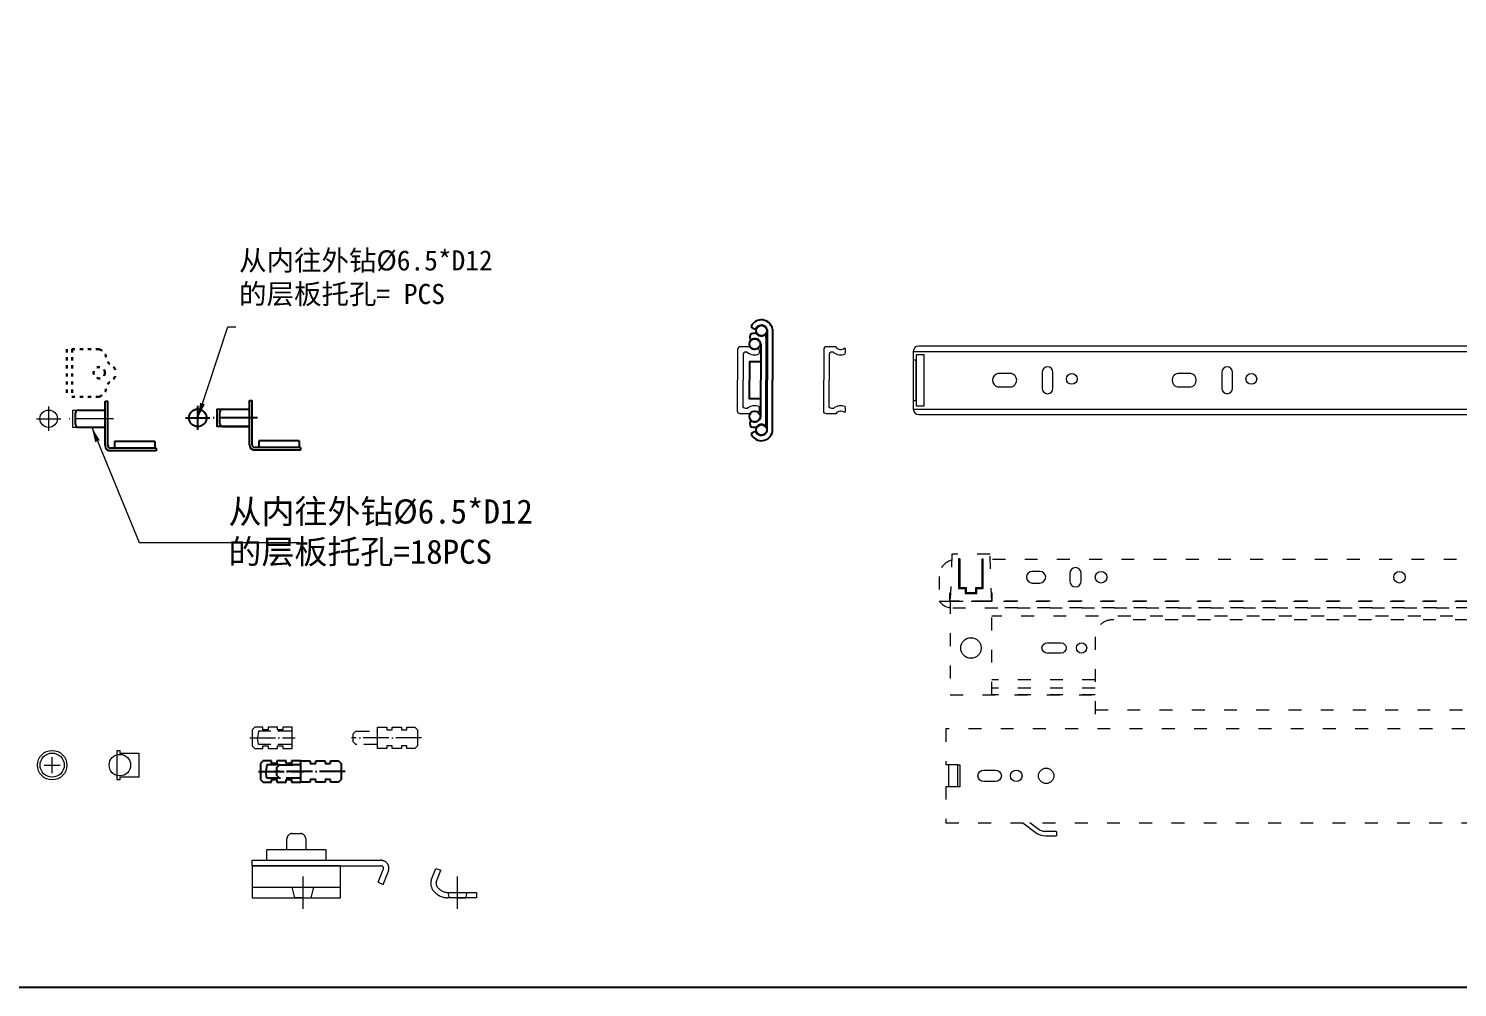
# Model space of a CAD drawing. Header units: millimetres. Extents: x -159360 to -156109, y -82746 to -81402.
# Drawn here: x -158580 to -158048, y -82746 to -82388 of the extents above; entities that cross this region are included whole.
import ezdxf

# ---------------------------------------------------------------- set-up
doc = ezdxf.new("R2010")
doc.units = ezdxf.units.MM
doc.header["$LTSCALE"] = 2
doc.header["$MEASUREMENT"] = 0
for name, pattern in [('ACAD_ISO03W100', [30, 12, -18]), ('ACAD_ISO04W100', [30.5, 24, -3, 0.5, -3]), ('ACAD_ISO05W100', [33, 24, -3, 0, -3, 0, -3]), ('DASHED', [19.05, 12.7, -6.35])]:
    doc.linetypes.add(name, pattern=pattern)
doc.layers.get('0').update_dxf_attribs({"linetype": 'CONTINUOUS'})
doc.layers.add('五金', color=1, linetype='ACAD_ISO05W100')
doc.layers.add('标注', color=7, linetype='CONTINUOUS', lineweight=25)
doc.styles.add('HZ', font='simfang.ttf')
doc.styles.get("Standard").update_dxf_attribs({"font": 'SimSun.ttf', "height": 120})
doc.dimstyles.new('2', dxfattribs={"dimscale": 40, "dimtxt": 0.18, "dimasz": 0.14, "dimexe": 0.12, "dimexo": 0.06, "dimgap": 0.03, "dimtad": 0, "dimdec": 1, "dimrnd": 0.5, "dimdsep": 46, "dimtxsty": 'Standard', "dimcen": 0, "dimclrd": 252, "dimclre": 252, "dimclrt": 131, "dimadec": 0, "dimazin": 2, "dimtfac": 1, "dimtdec": 1, "dimtmove": 2, "dimatfit": 3, "dimfxl": 1, "dimlwd": 13, "dimlwe": 13, "dimarcsym": 0})

# ---------------------------------------------------------------- blocks, each defined once
blk = doc.blocks.new('A$C63BC4563')
at = {"linetype": 'ACAD_ISO03W100', "lineweight": 30, "ltscale": 0.05}
for p, q in [((12.03, 8.85), (0, 8.85)), ((0, 8.85), (0, -8.85)), ((2, 8.85), (2, -8.85)), ((12.03, -8.85), (0, -8.85))]:
    blk.add_line(p, q, dxfattribs=at)
blk.add_circle((12.07, 0.09), 2.12, dxfattribs=at)
for points in [[(12.03, 8.85), (12.84, 8.5), (14.25, 7.88), (14.58, 5.87), (14.91, 3.66), (17.42, 3.01), (18.16, 0.85), (18.17, 0)], [(12.03, -8.85), (12.84, -8.5), (14.25, -7.88), (14.58, -5.87), (14.91, -3.66), (17.42, -3.01), (18.16, -0.85), (18.17, 0)]]:
    blk.add_open_spline(points, degree=3, knots=[0, 0, 0, 0, 2.451698, 4.263075, 5.767117, 8.773082, 11.009405, 11.009405, 11.009405, 11.009405], dxfattribs=at)
blk = doc.blocks.new('A$C5B614A29')
at = {"layer": '五金', "linetype": 'ACAD_ISO04W100', "ltscale": 0.2}
blk.add_line((-15.85, 0), (1.11, 0), dxfattribs=at)
at = {"layer": '五金'}
blk.add_lwpolyline([(-11, 4), (-14, 4), (-15, 3), (-15, -3), (-14, -4), (-11, -4), (-11, -3), (-9, -3), (-9, -4), (-5.5, -4), (-5.5, -3), (-3.5, -3), (-3.5, -4), (0, -4), (0, 4), (-3.5, 4), (-3.5, 3), (-5.5, 3), (-5.5, 4), (-9, 4), (-9, 3), (-11, 3), (-11, 4)], dxfattribs=at)
at = {"layer": '五金', "linetype": 'DASHED', "ltscale": 0.2}
for points in [[(0, 2.84), (-0.36, 2.5), (-12.63, 2.5), (-13, 0)], [(0, -2.84), (-0.36, -2.5), (-12.63, -2.5), (-13, 0)]]:
    blk.add_lwpolyline(points, dxfattribs=at)
blk = doc.blocks.new('A$C656933B1')
at = {"layer": '五金', "linetype": 'ACAD_ISO04W100', "ltscale": 0.2}
blk.add_line((16.47, 0), (-9.68, 0), dxfattribs=at)
at = {"layer": '五金', "linetype": 'DASHED', "ltscale": 0.2}
blk.add_lwpolyline([(0, -2.5), (-8, -2.5), (-9, -1.5), (-9, 1.5), (-8, 2.5), (0, 2.5)], dxfattribs=at)
at = {"layer": '五金'}
blk.add_lwpolyline([(11, 4), (14, 4), (15, 3), (15, -3), (14, -4), (11, -4), (11, -3), (9, -3), (9, -4), (5.5, -4), (5.5, -3), (3.5, -3), (3.5, -4), (0, -4), (0, 4), (3.5, 4), (3.5, 3), (5.5, 3), (5.5, 4), (9, 4), (9, 3), (11, 3), (11, 4)], dxfattribs=at)
blk = doc.blocks.new('A$C61C57FBD')
at = {"layer": '五金', "linetype": 'ByBlock'}
for p, q in [((-4.33, 13.42), (-4.33, 0)), ((-2.33, 15.79), (-2.33, 0)), ((-4.33, -13.42), (-4.33, 0)), ((-2.33, -15.79), (-2.33, 0))]:
    blk.add_line(p, q, dxfattribs=at)
for points in [[(-2, 18.85), (-2, 0)], [(0, 19.08), (0, 0)], [(-4.33, 6.92), (-8.57, 6.92), (-8.57, 0)], [(-4.33, -6.92), (-8.57, -6.92), (-8.57, 0)], [(-2, -18.85), (-2, 0)], [(0, -19.08), (0, 0)]]:
    blk.add_lwpolyline(points, dxfattribs=at)
for centre in [(-4.13, 18.5), (-6.63, 13.5), (-6.63, -13.5), (-4.13, -18.5)]:
    blk.add_circle(centre, 2, dxfattribs=at)
for centre, radius, start, end in [((-4.17, 18.25), 4.25, 11.1924, 154.5576), ((-6.05, 16.21), 2.38, 156.1088, 212.0041), ((-6.59, 13.25), 4.25, 88.5676, 112.6264), ((-6.44, 20.89), 1.76, 207.7253, 276.9219), ((-6.51, 16.5), 1, 43.828, 88.5676), ((-4.17, 18.25), 2.25, 15.4103, 154.5576), ((-4.17, 18.74), 2.25, 223.828, 298.4268), ((-2.91, 16.29), 0.518, 18.053, 110.8054), ((-4.71, 15.79), 2.38, 0, 16.002), ((-6.58, 13.24), 2.26, 4.5195, 130.9599), ((-6.05, -16.21), 2.38, 147.9959, 203.8912), ((-6.58, -13.24), 2.26, 229.0401, 355.4805), ((-4.71, -15.79), 2.38, 343.998, 0), ((-6.59, -13.25), 4.25, 247.3736, 271.4324), ((-4.17, -18.25), 4.25, 205.4424, 348.8076), ((-6.44, -20.89), 1.76, 83.0781, 152.2747), ((-6.51, -16.5), 1, 271.4324, 316.172), ((-4.17, -18.25), 2.25, 205.4424, 344.5897), ((-4.17, -18.74), 2.25, 61.5732, 136.172), ((-2.91, -16.29), 0.518, 249.1946, 341.947)]:
    blk.add_arc(centre, radius, start, end, dxfattribs=at)
blk = doc.blocks.new('A$C7F257801')
at = {"layer": '五金', "linetype": 'ACAD_ISO04W100', "ltscale": 0.3}
for p, q in [((-4.5, 0), (4.5, 0)), ((0, -4.5), (0, 4.5))]:
    blk.add_line(p, q, dxfattribs=at)
at = {"layer": '五金'}
blk.add_circle((0, 0), 3.25, dxfattribs=at)

msp = doc.modelspace()

# ---------------------------------------------------------------- linework, layer by layer
at = {"color": 0, "lineweight": 18}
for p, q in [((-158250.55, -82508.71), (-157793.55, -82508.71)), ((-158250.55, -82508.71), (-158250.55, -82530.21)), ((-157801.55, -82506.71), (-158248.55, -82506.71)), ((-158551.47, -82527.28, 2.56), (-158550.47, -82527.28, 2.56)), ((-158551.47, -82543.78, 2.56), (-158551.47, -82527.28, 2.56)), ((-158550.47, -82543.78, 2.56), (-158550.47, -82527.28, 2.56)), ((-158562.47, -82535.98, 2.56), (-158562.47, -82531.58, 2.56)), ((-158561.47, -82530.58, 2.56), (-158551.47, -82530.58, 2.56)), ((-158250.55, -82530.21), (-157793.55, -82530.21)), ((-158248.55, -82532.21), (-157801.55, -82532.21)), ((-158561.47, -82536.98, 2.56), (-158551.47, -82536.98, 2.56)), ((-158547.97, -82542.28, 2.56), (-158547.97, -82544.78, 2.56)), ((-158532.97, -82542.28, 2.56), (-158547.97, -82542.28, 2.56)), ((-158532.97, -82542.28, 2.56), (-158532.97, -82544.78, 2.56)), ((-158532.47, -82544.78, 2.56), (-158549.47, -82544.78, 2.56)), ((-158532.47, -82545.78, 2.56), (-158549.47, -82545.78, 2.56)), ((-158532.47, -82544.78, 2.56), (-158532.47, -82545.78, 2.56))]:
    msp.add_line(p, q, dxfattribs=at)
at = {"color": 0}
for p, q in [((-158551.47, -82543.78, 2.56), (-158551.47, -82527.28, 2.56)), ((-158551.47, -82527.28, 2.56), (-158550.47, -82527.28, 2.56)), ((-158550.47, -82543.78, 2.56), (-158550.47, -82527.28, 2.56)), ((-158497.8, -82543.46, 2.56), (-158497.8, -82526.96, 2.56)), ((-158497.8, -82526.96, 2.56), (-158496.8, -82526.96, 2.56)), ((-158496.8, -82543.46, 2.56), (-158496.8, -82526.96, 2.56)), ((-158562.47, -82535.98, 2.56), (-158562.47, -82531.58, 2.56)), ((-158561.47, -82530.58, 2.56), (-158551.47, -82530.58, 2.56)), ((-158508.8, -82535.66, 2.56), (-158508.8, -82531.26, 2.56)), ((-158507.8, -82530.26, 2.56), (-158497.8, -82530.26, 2.56)), ((-158561.47, -82536.98, 2.56), (-158551.47, -82536.98, 2.56)), ((-158507.8, -82536.66, 2.56), (-158497.8, -82536.66, 2.56)), ((-158532.97, -82542.28, 2.56), (-158547.97, -82542.28, 2.56)), ((-158547.97, -82542.28, 2.56), (-158547.97, -82544.78, 2.56)), ((-158532.97, -82542.28, 2.56), (-158532.97, -82544.78, 2.56)), ((-158479.3, -82541.96, 2.56), (-158494.3, -82541.96, 2.56)), ((-158494.3, -82541.96, 2.56), (-158494.3, -82544.46, 2.56)), ((-158479.3, -82541.96, 2.56), (-158479.3, -82544.46, 2.56)), ((-158532.47, -82544.78, 2.56), (-158549.47, -82544.78, 2.56)), ((-158532.47, -82545.78, 2.56), (-158549.47, -82545.78, 2.56)), ((-158532.47, -82544.78, 2.56), (-158532.47, -82545.78, 2.56)), ((-158478.8, -82544.46, 2.56), (-158495.8, -82544.46, 2.56)), ((-158478.8, -82545.46, 2.56), (-158495.8, -82545.46, 2.56)), ((-158478.8, -82544.46, 2.56), (-158478.8, -82545.46, 2.56))]:
    msp.add_line(p, q, dxfattribs=at)
at = {"color": 0, "linetype": 'ACAD_ISO04W100', "lineweight": 18, "ltscale": 0.3}
for p, q in [((-158572.52, -82538.28, 2.56), (-158572.52, -82529.28, 2.56)), ((-158577.02, -82533.78, 2.56), (-158568.02, -82533.78, 2.56)), ((-158548.41, -82533.78, 2.56), (-158565.77, -82533.78, 2.56))]:
    msp.add_line(p, q, dxfattribs=at)
at = {"color": 0, "linetype": 'ACAD_ISO04W100', "ltscale": 0.3}
msp.add_line((-158494.74, -82533.46, 2.56), (-158512.09, -82533.46, 2.56), dxfattribs=at)
at = {"color": 0, "lineweight": 9}
for p, q in [((-158233.28, -82586.03), (-158233.68, -82586.03)), ((-158224.9, -82586.03), (-158224.5, -82586.03)), ((-158234.01, -82662.74), (-158238.41, -82662.74)), ((-158234.01, -82670.87), (-158238.41, -82670.87))]:
    msp.add_line(p, q, dxfattribs=at)
at = {"color": 0, "linetype": 'ACAD_ISO03W100', "lineweight": 9, "ltscale": 0.2}
for p, q in [((-157779.62, -82601.71), (-158221.35, -82601.71)), ((-157779.62, -82604.25), (-158221.35, -82604.25)), ((-157833.6, -82607.37), (-158221.35, -82607.37)), ((-158182.85, -82630.99), (-158221.35, -82630.99)), ((-158182.85, -82634.1), (-158221.35, -82634.1)), ((-158182.85, -82636.64), (-158221.35, -82636.64)), ((-158182.85, -82642.23), (-158019.4, -82642.23))]:
    msp.add_line(p, q, dxfattribs=at)
at = {"color": 0, "linetype": 'ACAD_ISO04W100', "lineweight": 18, "ltscale": 0.2}
for p, q in [((-158497.65, -82652.63), (-158480.69, -82652.63)), ((-158433.66, -82652.63), (-158459.81, -82652.63))]:
    msp.add_line(p, q, dxfattribs=at)
at = {"color": 0, "linetype": 'ByBlock', "lineweight": 18}
for p, q in [((-158571.22, -82665.82), (-158571.22, -82659.82)), ((-158574.22, -82662.82), (-158568.22, -82662.82))]:
    msp.add_line(p, q, dxfattribs=at)
at = {"color": 0, "linetype": 'ACAD_ISO04W100', "lineweight": 18}
for p, q in [((-158483.8, -82694.27), (-158483.8, -82690.27)), ((-158481.8, -82688.27), (-158478.8, -82688.27)), ((-158476.8, -82690.27), (-158476.8, -82694.27)), ((-158491.3, -82694.27), (-158469.3, -82694.27)), ((-158491.3, -82698.27), (-158491.3, -82694.27)), ((-158469.3, -82694.27), (-158469.3, -82698.27)), ((-158496.8, -82700.27), (-158496.8, -82698.27)), ((-158449.78, -82706.4), (-158447.81, -82701.44)), ((-158447.97, -82707.27), (-158445.99, -82702.3)), ((-158430.06, -82705.67), (-158428.32, -82701.27)), ((-158428.32, -82701.27), (-158426.46, -82702)), ((-158428.2, -82706.4), (-158426.46, -82702)), ((-158477.8, -82716.29), (-158477.8, -82704.27)), ((-158449.78, -82706.4), (-158447.97, -82707.27)), ((-158420.23, -82716.29), (-158420.23, -82704.27)), ((-158496.8, -82708.27), (-158463.8, -82708.27))]:
    msp.add_line(p, q, dxfattribs=at)
at = {"color": 0, "linetype": 'ByBlock', "lineweight": 18}
for points in [[(-158311.5, -82506.96), (-158314.97, -82506.96, 0.414214), (-158315.97, -82507.96), (-158315.97, -82519.46)], [(-158312.37, -82508.96), (-158312.97, -82508.96, 0.414214), (-158313.97, -82509.96), (-158313.97, -82519.46)], [(-158279.45, -82506.96), (-158282.92, -82506.96, 0.414214), (-158283.92, -82507.96), (-158283.92, -82519.46)], [(-158280.32, -82508.96), (-158280.92, -82508.96, 0.414214), (-158281.92, -82509.96), (-158281.92, -82519.46)], [(-158311.5, -82531.96), (-158314.97, -82531.96, -0.414214), (-158315.97, -82530.96), (-158315.97, -82519.46)], [(-158312.37, -82529.96), (-158312.97, -82529.96, -0.414214), (-158313.97, -82528.96), (-158313.97, -82519.46)], [(-158279.45, -82531.96), (-158282.92, -82531.96, -0.414214), (-158283.92, -82530.96), (-158283.92, -82519.46)], [(-158280.32, -82529.96), (-158280.92, -82529.96, -0.414214), (-158281.92, -82528.96), (-158281.92, -82519.46)]]:
    msp.add_lwpolyline(points, format="xyb", dxfattribs=at)
at = {"color": 0, "lineweight": 18}
for points in [[(-158249.55, -82528.96), (-158246.55, -82528.96), (-158246.55, -82509.96), (-158249.55, -82509.96)], [(-158250.55, -82526.96), (-158249.55, -82526.96), (-158249.55, -82511.96), (-158250.55, -82511.96)]]:
    msp.add_lwpolyline(points, close=True, dxfattribs=at)
for points in [[(-158198.55, -82522.46), (-158198.55, -82516.46, 1), (-158202.55, -82516.46), (-158202.55, -82522.46, 1)], [(-158131.69, -82522.46), (-158131.69, -82516.46, 1), (-158135.69, -82516.46), (-158135.69, -82522.46, 1)], [(-158214.05, -82516.96), (-158219.05, -82516.96, 0.799999), (-158219.05, -82521.96), (-158214.05, -82521.96, 0.799999)], [(-158147.19, -82516.96), (-158152.19, -82516.96, 0.799999), (-158152.19, -82521.96), (-158147.19, -82521.96, 0.799999)]]:
    msp.add_lwpolyline(points, format="xyb", close=True, dxfattribs=at)
at = {"color": 0, "lineweight": 18, "elevation": 2.56}
msp.add_lwpolyline([(-158551.47, -82537.03), (-158563.47, -82537.03), (-158563.47, -82530.53), (-158551.47, -82530.53)], dxfattribs=at)
at = {"color": 0, "elevation": 2.56}
msp.add_lwpolyline([(-158497.8, -82536.71), (-158509.8, -82536.71), (-158509.8, -82530.21), (-158497.8, -82530.21)], dxfattribs=at)
at = {"color": 0, "linetype": 'ACAD_ISO03W100', "lineweight": 9, "ltscale": 0.2}
for points in [[(-158236.82, -82601.71), (-158221.35, -82601.71), (-158221.98, -82584.25), (-158236.2, -82584.25)], [(-158236.82, -82636.64), (-158221.35, -82636.64), (-158221.35, -82601.71), (-158236.82, -82601.71)]]:
    msp.add_lwpolyline(points, close=True, dxfattribs=at)
for points in [[(-158236.28, -82586.44, 0.338451), (-158240.96, -82592.57), (-158240.96, -82601.71), (-157813.92, -82601.71), (-157813.92, -82599.31)], [(-157813.92, -82597.47), (-157813.92, -82592.57, 0.414214), (-157820.27, -82586.22), (-158221.91, -82586.22)], [(-158240.96, -82601.71, 0.236068), (-158235.88, -82604.25), (-157819, -82604.25, 0.236068), (-157813.92, -82601.71)], [(-157833.6, -82649.34), (-157833.6, -82615.05, 0.414214), (-157839.95, -82608.7), (-158176.5, -82608.7, 0.414214), (-158182.85, -82615.05), (-158182.85, -82649.34)]]:
    msp.add_lwpolyline(points, format="xyb", dxfattribs=at)
at = {"color": 0, "lineweight": 9}
for points in [[(-158233.68, -82586.03), (-158233.68, -82597.04), (-158231.31, -82597.04), (-158231.31, -82598.94), (-158226.86, -82598.94), (-158226.86, -82597.04), (-158224.5, -82597.04), (-158224.5, -82586.03)], [(-158233.28, -82586.03), (-158233.28, -82596.65), (-158230.92, -82596.65), (-158230.92, -82598.54), (-158227.26, -82598.54), (-158227.26, -82596.65), (-158224.9, -82596.65), (-158224.9, -82586.03)], [(-158237.42, -82662.74), (-158237.42, -82670.87)]]:
    msp.add_lwpolyline(points, dxfattribs=at)
for points in [[(-158203.43, -82590.66), (-158206.26, -82590.66, 1), (-158206.26, -82594.98), (-158203.43, -82594.98, 1)], [(-158192.32, -82591.41), (-158192.32, -82594.24, 1), (-158188, -82594.24), (-158188, -82591.41, 1)], [(-158195.55, -82617.27, -1), (-158195.55, -82621.08), (-158200.75, -82621.08, -1), (-158200.75, -82617.27)], [(-158219.93, -82664.64, -1), (-158219.93, -82668.96), (-158224.34, -82668.96, -1), (-158224.34, -82664.64)]]:
    msp.add_lwpolyline(points, format="xyb", close=True, dxfattribs=at)
at = {"color": 0, "linetype": 'ACAD_ISO03W100', "lineweight": 9, "ltscale": 0.2}
for points in [[(-158236.72, -82598.72), (-158237.03, -82598.72), (-158237.03, -82601.71), (-158221.15, -82601.71), (-158221.15, -82598.72), (-158221.46, -82598.72)], [(-157780.61, -82615.11), (-157779.62, -82615.11), (-157779.62, -82601.71), (-158236.82, -82601.71), (-158236.82, -82636.64), (-158182.85, -82636.64)], [(-158238.41, -82670.87), (-158238.41, -82684.26), (-157781.21, -82684.26), (-157781.21, -82649.34), (-158238.41, -82649.34), (-158238.41, -82662.74)]]:
    msp.add_lwpolyline(points, dxfattribs=at)
at = {"color": 0, "lineweight": 18}
for points in [[(-158492.8, -82648.63), (-158495.8, -82648.63), (-158496.8, -82649.63), (-158496.8, -82655.63), (-158495.8, -82656.63), (-158492.8, -82656.63), (-158492.8, -82655.63), (-158490.8, -82655.63), (-158490.8, -82656.63), (-158487.3, -82656.63), (-158487.3, -82655.63), (-158485.3, -82655.63), (-158485.3, -82656.63), (-158481.8, -82656.63), (-158481.8, -82648.63), (-158485.3, -82648.63), (-158485.3, -82649.63), (-158487.3, -82649.63), (-158487.3, -82648.63), (-158490.8, -82648.63), (-158490.8, -82649.63), (-158492.8, -82649.63), (-158492.8, -82648.63)], [(-158439.13, -82648.63), (-158436.13, -82648.63), (-158435.13, -82649.63), (-158435.13, -82655.63), (-158436.13, -82656.63), (-158439.13, -82656.63), (-158439.13, -82655.63), (-158441.13, -82655.63), (-158441.13, -82656.63), (-158444.63, -82656.63), (-158444.63, -82655.63), (-158446.63, -82655.63), (-158446.63, -82656.63), (-158450.13, -82656.63), (-158450.13, -82648.63), (-158446.63, -82648.63), (-158446.63, -82649.63), (-158444.63, -82649.63), (-158444.63, -82648.63), (-158441.13, -82648.63), (-158441.13, -82649.63), (-158439.13, -82649.63), (-158439.13, -82648.63)]]:
    msp.add_lwpolyline(points, dxfattribs=at)
at = {"color": 0, "linetype": 'DASHED', "lineweight": 18, "ltscale": 0.2}
for points in [[(-158481.8, -82649.79), (-158482.16, -82650.13), (-158494.43, -82650.13), (-158494.8, -82652.63)], [(-158481.8, -82655.47), (-158482.16, -82655.13), (-158494.43, -82655.13), (-158494.8, -82652.63)], [(-158450.13, -82655.13), (-158458.13, -82655.13), (-158459.13, -82654.13), (-158459.13, -82651.13), (-158458.13, -82650.13), (-158450.13, -82650.13)]]:
    msp.add_lwpolyline(points, dxfattribs=at)
at = {"color": 0, "linetype": 'ByBlock', "lineweight": 18}
msp.add_lwpolyline([(-158547.01, -82657.32), (-158546.01, -82657.32), (-158546.01, -82658.32), (-158539.01, -82658.32), (-158539.01, -82667.32), (-158546.01, -82667.32), (-158546.01, -82668.32), (-158547.01, -82668.32), (-158547.01, -82657.32)], dxfattribs=at)
at = {"color": 0, "lineweight": 9}
msp.add_lwpolyline([(-158233.22, -82670.87), (-158234.01, -82670.87), (-158234.01, -82662.74), (-158233.22, -82662.74)], close=True, dxfattribs=at)
msp.add_lwpolyline([(-158209.83, -82684.26), (-158205.2, -82687.83, 0.165532), (-158201.32, -82689.15), (-158197.53, -82689.15, 0.414214), (-158197.13, -82688.76), (-158197.13, -82687.96, 0.414214), (-158197.53, -82687.57), (-158201.32, -82687.57, -0.165532), (-158204.23, -82686.58), (-158207.23, -82684.26)], format="xyb", dxfattribs=at)
at = {"color": 0, "linetype": 'ACAD_ISO04W100', "lineweight": 18}
for points in [[(-158496.8, -82698.27), (-158448.8, -82698.27)], [(-158496.8, -82700.27), (-158448.8, -82700.27)], [(-158477.8, -82712.27), (-158480.8, -82712.27), (-158481.8, -82708.27)], [(-158477.8, -82712.27), (-158474.8, -82712.27), (-158473.8, -82708.27)], [(-158424.02, -82710.27), (-158413.23, -82710.27), (-158413.23, -82712.27), (-158424.11, -82712.27)], [(-158420.23, -82712.27), (-158423.23, -82712.27), (-158423.73, -82710.27)], [(-158420.23, -82712.27), (-158417.23, -82712.27), (-158416.73, -82710.27)]]:
    msp.add_lwpolyline(points, dxfattribs=at)
msp.add_lwpolyline([(-158496.8, -82712.27), (-158463.8, -82712.27), (-158463.8, -82700.27), (-158496.8, -82700.27)], close=True, dxfattribs=at)
at = {"color": 0, "lineweight": 18}
for centre, radius in [((-158191.55, -82518.96), 2), ((-158124.69, -82518.96), 2), ((-158572.52, -82533.78, 2.56), 3.25)]:
    msp.add_circle(centre, radius, dxfattribs=at)
at = {"color": 0, "lineweight": 9}
for centre, radius in [((-158180.64, -82592.82), 2.16), ((-158069.51, -82592.82), 2.16), ((-158229.09, -82619.18), 3.81), ((-158187.9, -82619.18), 1.91), ((-158212.22, -82666.8), 2.16), ((-158201.1, -82666.8), 2.87)]:
    msp.add_circle(centre, radius, dxfattribs=at)
at = {"color": 0, "linetype": 'ByBlock', "lineweight": 18}
for centre, radius in [((-158571.22, -82662.82), 5.5), ((-158571.22, -82662.82), 4.5), ((-158546.01, -82662.82), 4)]:
    msp.add_circle(centre, radius, dxfattribs=at)
for centre, radius, start, end in [((-158309.63, -82505.72), 4.25, 229.8292, 292.6264), ((-158309.63, -82505.72), 2.25, 213.6496, 311.0702), ((-158310.17, -82508.67), 2.38, 336.1088, 32.0041), ((-158277.58, -82505.72), 4.25, 229.8292, 292.6264), ((-158277.58, -82505.72), 2.25, 213.6496, 311.0702), ((-158278.13, -82508.67), 2.38, 336.1088, 32.0041), ((-158309.63, -82533.21), 4.25, 67.3736, 130.1708), ((-158309.63, -82533.21), 2.25, 48.9298, 146.3504), ((-158310.17, -82530.25), 2.38, 327.9959, 23.8912), ((-158277.58, -82533.21), 4.25, 67.3736, 130.1708), ((-158277.58, -82533.21), 2.25, 48.9298, 146.3504), ((-158278.13, -82530.25), 2.38, 327.9959, 23.8912)]:
    msp.add_arc(centre, radius, start, end, dxfattribs=at)
at = {"color": 0, "lineweight": 18}
for centre, radius, start, end in [((-158248.55, -82508.71), 2, 90, 180), ((-158561.47, -82531.58, 2.56), 1, 90, 180), ((-158248.55, -82530.21), 2, 180, 270), ((-158561.47, -82535.98, 2.56), 1, 180, 270), ((-158549.47, -82543.78, 2.56), 2, 180, 270), ((-158549.47, -82543.78, 2.56), 1, 180, 270)]:
    msp.add_arc(centre, radius, start, end, dxfattribs=at)
at = {"color": 0}
for centre, radius, start, end in [((-158561.47, -82531.58, 2.56), 1, 90, 180), ((-158507.8, -82531.26, 2.56), 1, 90, 180), ((-158561.47, -82535.98, 2.56), 1, 180, 270), ((-158507.8, -82535.66, 2.56), 1, 180, 270), ((-158549.47, -82543.78, 2.56), 2, 180, 270), ((-158549.47, -82543.78, 2.56), 1, 180, 270), ((-158495.8, -82543.46, 2.56), 2, 180, 270), ((-158495.8, -82543.46, 2.56), 1, 180, 270)]:
    msp.add_arc(centre, radius, start, end, dxfattribs=at)
at = {"color": 0, "linetype": 'ACAD_ISO04W100', "lineweight": 18}
for centre, radius, start, end in [((-158481.8, -82690.27), 2, 90, 180), ((-158478.8, -82690.27), 2, 0, 90), ((-158448.8, -82701.27), 3, 339.9375, 90), ((-158448.81, -82701.28), 1.01, 350.6922, 89.7677), ((-158425.86, -82706.89), 4.37, 163.7928, 215.5687), ((-158425.86, -82706.89), 2.37, 163.7928, 215.5687), ((-158423.48, -82704.71), 5.58, 218.505, 264.4548), ((-158423.48, -82704.71), 7.58, 218.505, 265.2428)]:
    msp.add_arc(centre, radius, start, end, dxfattribs=at)
at = {"layer": '标注', "color": 7}
msp.add_lwpolyline([(-159358.32, -82031.26), (-157427.82, -82031.26), (-157427.82, -82745.63), (-159358.32, -82745.63)], close=True, dxfattribs=at)

# ---------------------------------------------------------------- block references
at = {"color": 0, "lineweight": 18}
for name, p in [('A$C61C57FBD', (-158302.97, -82519.46)), ('A$C7F257801', (-158517.01, -82533.46))]:
    msp.add_blockref(name, p, dxfattribs=at)
at = {"color": 0, "linetype": 'ByBlock'}
msp.add_blockref('A$C63BC4563', (-158565.75, -82516.74), dxfattribs=at)
at = {"color": 0, "linetype": 'ByBlock', "lineweight": 18}
for name in ['A$C5B614A29', 'A$C656933B1']:
    msp.add_blockref(name, (-158478.6, -82665.21), dxfattribs=at)

# ---------------------------------------------------------------- texts
at = {"color": 0, "lineweight": 18, "insert": (-158501.62, -82471.05), "char_height": 7.5, "attachment_point": 1, "style": 'HZ'}
msp.add_mtext('{\\fSimSun|b0|i0|c134|p2;\\C0;从内往外钻%%C6.5*D12\\P的层板托孔= PCS}', dxfattribs=at)
at = {"color": 0, "linetype": 'ByBlock', "lineweight": 18, "insert": (-158505.56, -82563.82), "char_height": 8.9998, "width": 179.67, "attachment_point": 1, "style": 'HZ'}
msp.add_mtext('从内往外钻%%C6.5*D12\\P的层板托孔=18PCS', dxfattribs=at)

# ---------------------------------------------------------------- leaders
at = {"color": 0, "lineweight": 18}
msp.add_leader([(-158517.01, -82533.46), (-158505.87, -82499.59), (-158502.87, -82499.59)], dimstyle='2', override={"dimtxsty": 'HZ'}, dxfattribs=at)
at = {"color": 0, "linetype": 'ByBlock', "lineweight": 18}
msp.add_leader([(-158556.47, -82536.98), (-158538.84, -82579.84), (-158479.32, -82579.84)], dimstyle='2', override={"dimtxsty": 'HZ'}, dxfattribs=at)

doc.saveas('drawing.dxf')
